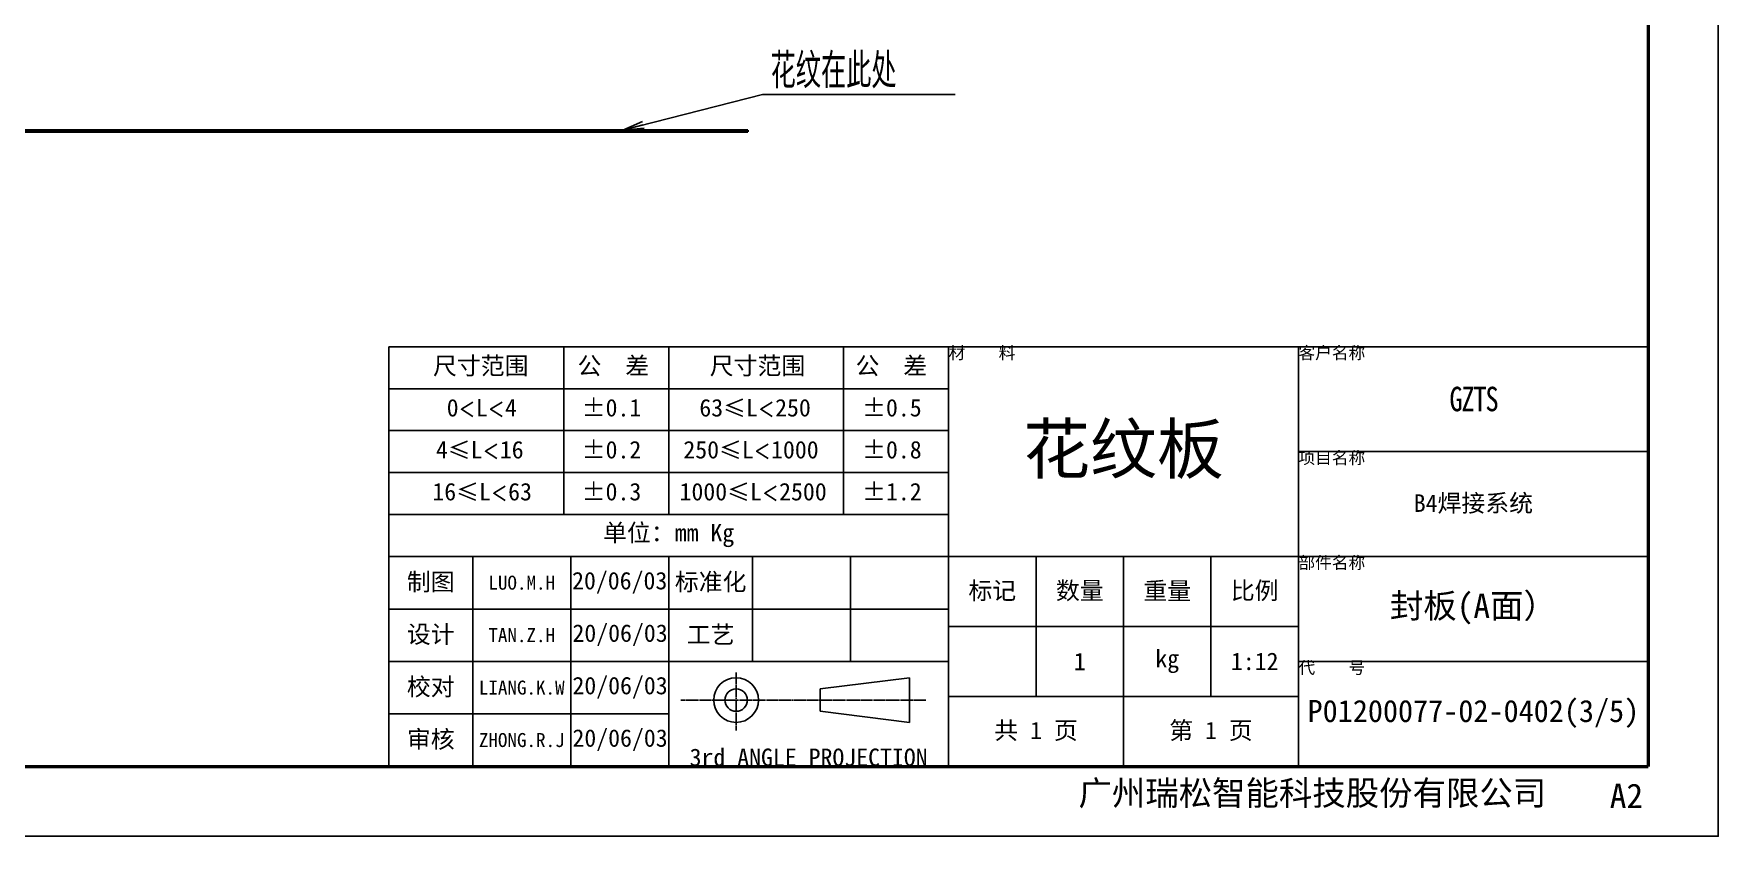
# Model space of a CAD drawing. Header units: millimetres. Extents: x -73083 to 81340, y -6859 to 6812.
# Drawn here: x 8540 to 11429, y -6850 to -5473 of the extents above; entities that cross this region are included whole.
import ezdxf

# ---------------------------------------------------------------- set-up
doc = ezdxf.new("R2010")
doc.units = ezdxf.units.MM
for name, pattern in [('AM_ISO02W050', [7.5, 6, -1.5]), ('CENTER-HOKUTO', [23, 20, -1, 1, -1]), ('DASHED', [15, 12, -3])]:
    doc.linetypes.add(name, pattern=pattern)
doc.layers.add('A3', color=7, linetype='Continuous', plot=False)
for name, color, linetype, lineweight in [('AM_HID', 1, 'AM_ISO02W050', 25), ('AM_VIS', 7, 'Continuous', 50), ('SOLID LINE', 7, 'Continuous', 30)]:
    doc.layers.add(name, color=color, linetype=linetype, lineweight=lineweight)
doc.layers.add('title_frame', color=7, linetype='Continuous')
doc.layers.add('word_dim', color=253, linetype='Continuous')
doc.styles.get("Standard").update_dxf_attribs({"font": 'romans.shx', "bigfont": 'bigfont.shx'})
doc.dimstyles.new('STANDARD1-12', dxfattribs={"dimscale": 12, "dimtxt": 3.5, "dimasz": 3, "dimexe": 1, "dimexo": 0, "dimgap": 1, "dimtad": 3, "dimdec": 1, "dimdsep": 46, "dimtxsty": 'Standard', "dimblk1": 'OPEN', "dimblk2": 'OPEN', "dimsah": 1, "dimcen": 0, "dimclrd": 256, "dimclre": 256, "dimclrt": 3, "dimadec": 0, "dimazin": 0, "dimtfac": 1, "dimtdec": 1, "dimtmove": 0, "dimatfit": 3, "dimldrblk": 'OPEN', "dimfxl": 0, "dimtolj": 1, "dimtzin": 0, "dimarcsym": 0})

# ---------------------------------------------------------------- blocks, each defined once
blk = doc.blocks.new('_Open')
at = {"color": 0, "lineweight": -2}
for p, q in [((-1, 0.167), (0, 0)), ((-1, -0.167), (0, 0)), ((0, 0), (-1, 0))]:
    blk.add_line(p, q, dxfattribs=at)

msp = doc.modelspace()

# ---------------------------------------------------------------- linework, layer by layer
at = {"layer": 'A3', "linetype": 'Continuous'}
msp.add_lwpolyline([(4300.85786, -1810.23226), (11428.85786, -1810.23226), (11428.85786, -6850.23226), (4300.85786, -6850.23226)], close=True, dxfattribs=at)
at = {"layer": 'AM_HID', "linetype": 'DASHED', "lineweight": 13, "ltscale": 0.075}
for p, q in [((8615.9707, -5641.61498), (8615.9707, -5638.61498)), ((8617.41845, -5638.61498), (8617.41845, -5641.61498)), ((8617.44531, -5638.61498), (8617.44531, -5641.61498)), ((8617.47241, -5638.61498), (8617.47241, -5641.61498)), ((8620.89086, -5638.61473), (8620.89086, -5641.61473)), ((8621.00293, -5638.61473), (8621.00293, -5641.61473)), ((8624.41845, -5638.61473), (8624.41845, -5641.61473)), ((8624.44531, -5638.61473), (8624.44531, -5641.61473)), ((8624.47241, -5638.61473), (8624.47241, -5641.61473)), ((8660.88183, -5638.61449), (8660.88208, -5641.61449)), ((8670.89086, -5638.61425), (8670.89086, -5641.61425)), ((8671.00293, -5638.61425), (8671.00293, -5641.61425)), ((9634.38208, -5638.60424), (9634.38208, -5641.60424)), ((9689.45312, -5638.60375), (9689.45312, -5641.60375))]:
    msp.add_line(p, q, dxfattribs=at)
at = {"layer": 'AM_VIS', "linetype": 'Continuous'}
for p in [(11308.85786, -1930.23226), (4600.85786, -6730.23226)]:
    msp.add_line(p, (11308.85786, -6730.23226), dxfattribs=at)
at = {"layer": 'AM_VIS', "lineweight": 35}
for p, q in [((7861.01281, -5638.62279), (8576.01269, -5638.61522)), ((7861.01281, -5641.62279), (8576.01269, -5641.61522)), ((8716.00927, -5638.61376), (8576.00927, -5638.61522)), ((8716.00927, -5641.61376), (8576.00927, -5641.61522)), ((8716.01269, -5638.61376), (9764.51269, -5638.60302)), ((8716.01269, -5641.61376), (9764.51269, -5641.60302))]:
    msp.add_line(p, q, dxfattribs=at)
at = {"layer": 'AM_VIS', "lineweight": 35, "ltscale": 0.075}
for p, q in [((8576.01269, -5638.61522), (8576.01269, -5641.61522)), ((8716.01269, -5638.61376), (8716.01269, -5641.61376)), ((9764.51269, -5641.60302), (9764.51269, -5638.60302))]:
    msp.add_line(p, q, dxfattribs=at)
at = {"layer": 'title_frame', "linetype": 'Continuous'}
for p, q in [((9148.85786, -6010.23226), (11308.85786, -6010.23226)), ((9148.85786, -6730.23226), (9148.85786, -6010.23226)), ((9448.85786, -6010.23226), (9448.85786, -6298.23226)), ((9628.85786, -6010.23226), (9628.85786, -6298.23226)), ((9928.85786, -6298.23226), (9928.85786, -6010.23226)), ((10108.85786, -6730.23226), (10108.85786, -6010.23226)), ((10708.85786, -6730.23226), (10708.85786, -6010.23226)), ((11308.85786, -6730.23226), (11308.85786, -6010.23226)), ((9148.85786, -6082.23226), (10108.85786, -6082.23226)), ((9148.85786, -6154.23226), (10108.85786, -6154.23226)), ((10708.85786, -6190.23226), (11308.85786, -6190.23226)), ((9148.85786, -6226.23226), (10108.85786, -6226.23226)), ((9148.85786, -6298.23226), (10108.85786, -6298.23226)), ((9148.85786, -6370.23226), (11308.85786, -6370.23226)), ((9292.85786, -6730.23226), (9292.85786, -6370.23226)), ((9460.85786, -6730.23226), (9460.85786, -6370.23226)), ((9460.85786, -6730.23226), (9460.85786, -6370.23226)), ((9460.85786, -6730.23226), (9460.85786, -6370.23226)), ((9628.85786, -6730.23226), (9628.85786, -6370.23226)), ((9772.85786, -6550.23226), (9772.85786, -6370.23226)), ((9940.85786, -6550.23226), (9940.85786, -6370.23226)), ((10258.85786, -6610.23226), (10258.85786, -6370.23226)), ((10408.85786, -6730.23226), (10408.85786, -6370.23226)), ((10558.85786, -6610.23226), (10558.85786, -6370.23226)), ((9148.85786, -6460.23226), (10108.85786, -6460.23226)), ((10108.85786, -6490.23226), (10708.85786, -6490.23226)), ((9148.85786, -6550.23226), (10108.85786, -6550.23226)), ((10708.85786, -6550.23226), (11308.85786, -6550.23226)), ((10108.85786, -6610.23226), (10708.85786, -6610.23226)), ((9148.85786, -6640.23226), (9628.85786, -6640.23226)), ((9148.85786, -6730.23226), (11308.85786, -6730.23226)), ((9148.85786, -6730.23226), (11308.85786, -6730.23226))]:
    msp.add_line(p, q, dxfattribs=at)
at = {"layer": 'title_frame', "color": 2, "linetype": 'CENTER-HOKUTO'}
for p, q in [((9744.47168, -6569.21123), (9744.47168, -6668.43683)), ((10069.73888, -6616.44323), (9649.64288, -6616.44323))]:
    msp.add_line(p, q, dxfattribs=at)
at = {"layer": 'title_frame', "color": 3, "linetype": 'Continuous'}
for p, q in [((9888.47168, -6597.24323), (10042.07168, -6578.04323)), ((10042.07168, -6578.04323), (10042.07168, -6654.84323)), ((9888.47168, -6635.64323), (9888.47168, -6597.24323)), ((10042.07168, -6654.84323), (9888.47168, -6635.64323))]:
    msp.add_line(p, q, dxfattribs=at)
for radius in [38.4, 19.2]:
    msp.add_arc((9744.47168, -6616.44323), radius, 0, 359.98938268, dxfattribs=at)
at = {"layer": 'word_dim', "linetype": 'Continuous', "ltscale": 2}
msp.add_line((9789.58887, -5577.27624), (10120.2867, -5577.27624), dxfattribs=at)

# ---------------------------------------------------------------- texts
at = {"layer": 'SOLID LINE', "ltscale": 0.5}
for s, insert, char_height, width, attachment_point in [('\\pt180;{\\Fisocp,gbcbig|c134;\\C3;花纹在此处}', (9803.63105, -5506.74436), 60, 1087.2364521, 1), ('{\\fSimHei|b0|i0|c134|p2;\\C3;材    料}', (10108.85786, -6010.23226), 21, 600, 1), ('\\pt126;{\\fSimHei|b0|i0|c134|p2;\\C3;客户名称}', (10708.85786, -6010.23226), 21, 600, 1), ('\\pt180;{\\fSimHei|b0|i0|c134|p2;\\C3;尺寸范围}', (9224.69741, -6027.88501), 30, 543.6182261, 1), ('\\pt180;{\\fSimHei|b0|i0|c134|p2;\\C3;公  差}', (9472.5423, -6027.88501), 30, 543.6182261, 1), ('\\pt180;{\\fSimHei|b0|i0|c134|p2;\\C3;尺寸范围}', (9699.26684, -6027.88501), 30, 543.6182261, 1), ('\\pt180;{\\fSimHei|b0|i0|c134|p2;\\C3;公  差}', (9949.33059, -6027.88501), 30, 543.6182261, 1), ('{\\fSimHei|b0|i0|c134|p2;\\W0.8;\\T0.9;\\C3;GZTS}', (11008.85786, -6100.23226), 42, 600, 5), ('\\pt180;{\\fSimHei|b0|i0|c134|p2;\\C3;0\\Fromans,bigfont|c134;\\H0.9583x;<\\fSimHei|b0|i0|c134|p2;\\H1.044x;L\\Fromans,bigfont|c134;\\H0.9583x;<\\fSimHei|b0|i0|c134|p2;\\H1.044x;4}', (9248.22424, -6099.88501), 30, 543.6182261, 1), ('\\pt180;{\\fSimHei|b0|i0|c134|p2;\\C3;%%P0.1}', (9479.84595, -6099.88501), 30, 543.6182261, 1), ('\\pt180;{\\fSimHei|b0|i0|c134|p2;\\C3;63\\H0.9583x;≤\\H1.044x;L\\Fromans,bigfont|c134;\\H0.9579x;<\\fSimHei|b0|i0|c134|p2;\\H1.044x;250}', (9681.46203, -6099.88501), 30, 543.6182261, 1), ('\\pt180;{\\fSimHei|b0|i0|c134|p2;\\C3;%%P0.5}', (9960.68986, -6099.88501), 30, 543.6182261, 1), ('\\pt504;{\\fSimHei|b0|i0|c134|p2;\\C3;花纹板}', (10408.85786, -6190.23226), 84, 600, 5), ('\\pt180;{\\fSimHei|b0|i0|c134|p2;\\C3;4\\H0.9583x;≤\\H1.043x;L\\Fromans,bigfont|c134;\\H0.9588x;<\\fSimHei|b0|i0|c134|p2;\\H1.043x;16}', (9229.81604, -6171.88501), 30, 543.6182261, 1), ('\\pt180;{\\fSimHei|b0|i0|c134|p2;\\C3;%%P0.2}', (9479.84595, -6171.88501), 30, 543.6182261, 1), ('\\pt180;{\\fSimHei|b0|i0|c134|p2;\\C3;250\\H0.9583x;≤\\H1.044x;L\\Fromans,bigfont|c134;\\H0.9579x;<\\fSimHei|b0|i0|c134|p2;\\H1.044x;1000}', (9654.07035, -6171.88501), 30, 543.6182261, 1), ('\\pt180;{\\fSimHei|b0|i0|c134|p2;\\C3;%%P0.8}', (9960.68986, -6171.88501), 30, 543.6182261, 1), ('\\pt126;{\\fSimHei|b0|i0|c134|p2;\\C3;项目名称}', (10708.85786, -6190.23226), 21, 600, 1), ('\\pt180;{\\fSimHei|b0|i0|c134|p2;\\C3;16\\H0.9583x;≤\\H1.044x;L\\Fromans,bigfont|c134;\\H0.9579x;<\\fSimHei|b0|i0|c134|p2;\\H1.044x;63}', (9223.63546, -6243.88501), 30, 543.6182261, 1), ('\\pt180;{\\fSimHei|b0|i0|c134|p2;\\C3;%%P0.3}', (9479.84595, -6243.88501), 30, 543.6182261, 1), ('\\pt180;{\\fSimHei|b0|i0|c134|p2;\\C3;%%P1.2}', (9960.68986, -6243.88501), 30, 543.6182261, 1), ('{\\fSimHei|b0|i0|c134|p2;\\C3;B4焊接系统}', (11008.85786, -6280.23226), 30, 600, 5), ('\\pt180;{\\fSimHei|b0|i0|c134|p2;\\C3;单位：mm Kg}', (9628.85786, -6334.23226), 30, 960, 5), ('\\pt126;{\\fSimHei|b0|i0|c134|p2;\\C3;部件名称}', (10708.85786, -6370.23226), 21, 600, 1), ('\\pt180;{\\fSimHei|b0|i0|c134|p2;\\C3;制图}', (9220.85786, -6415.23226), 30, 144, 5), ('\\pt288;{\\fSimHei|b0|i0|c134|p2;\\H0.8x;\\C3;LUO.M.H}', (9376.85786, -6415.23226), 30, 168, 5), ('\\pt60;{\\fSimHei|b0|i0|c134|p2;\\C3;20/06/03}', (9544.85786, -6415.23226), 30, 168, 5), ('\\pt180;{\\fSimHei|b0|i0|c134|p2;\\C3;标准化}', (9700.85786, -6415.23226), 30, 144, 5), ('\\pt180;{\\fSimHei|b0|i0|c134|p2;\\C3;标记}', (10183.85786, -6430.23226), 30, 150, 5), ('\\pt180;{\\fSimHei|b0|i0|c134|p2;\\C3;数量}', (10333.85786, -6430.23226), 30, 150, 5), ('\\pt180;{\\fSimHei|b0|i0|c134|p2;\\C3;重量}', (10483.85786, -6430.23226), 30, 150, 5), ('\\pt180;{\\fSimHei|b0|i0|c134|p2;\\C3;比例}', (10633.85786, -6430.23226), 30, 150, 5), ('{\\fSimHei|b0|i0|c134|p2;\\C3;封板(A面）}', (11008.85786, -6460.23226), 42, 600, 5), ('\\pt180;{\\fSimHei|b0|i0|c134|p2;\\C3;设计}', (9220.85786, -6505.23226), 30, 144, 5), ('\\pt288;{\\fSimHei|b0|i0|c134|p2;\\H0.8x;\\C3;TAN.Z.H}', (9376.85786, -6505.23226), 30, 168, 5), ('\\pt60;{\\fSimHei|b0|i0|c134|p2;\\C3;20/06/03}', (9545.46549, -6505.23226), 30, 166.784743, 5), ('\\pt180;{\\fSimHei|b0|i0|c134|p2;\\C3;工艺}', (9700.85786, -6505.23226), 30, 144, 5), ('\\pt180;{\\fSimHei|b0|i0|c134|p2;\\C3;kg}', (10483.85786, -6550.23226), 30, 150, 5), ('\\pt180;{\\fSimHei|b0|i0|c134|p2;\\C3;1}', (10333.85786, -6550.23226), 30, 150, 5), ('\\pt180;{\\fSimHei|b0|i0|c134|p2;\\C3;1:12}', (10633.85786, -6550.23226), 30, 150, 5), ('\\pt126;{\\fSimHei|b0|i0|c134|p2;\\C3;代    号}', (10708.85786, -6550.23226), 21, 600, 1), ('\\pt180;{\\fSimHei|b0|i0|c134|p2;\\C3;校对}', (9220.85786, -6595.23226), 30, 144, 5), ('\\pt288;{\\fSimHei|b0|i0|c134|p2;\\H0.8x;\\C3;LIANG.K.W}', (9376.85786, -6595.23226), 30, 168, 5), ('\\pt60;{\\fSimHei|b0|i0|c134|p2;\\C3;20/06/03}', (9545.46549, -6595.23226), 30, 166.784743, 5), ('{\\fSimHei|b0|i0|c134|p2;\\C3;P01200077-02-0402(3/5)}', (11008.85786, -6640.23226), 38, 600, 5), ('\\pt180;{\\fSimHei|b0|i0|c134|p2;\\C3;审核}', (9220.85786, -6685.23226), 30, 144, 5), ('\\pt288;{\\fSimHei|b0|i0|c134|p2;\\H0.8x;\\C3;ZHONG.R.J}', (9376.85786, -6685.23226), 30, 168, 5), ('\\pt60;{\\fSimHei|b0|i0|c134|p2;\\C3;20/06/03}', (9545.46549, -6685.23226), 30, 166.784743, 5), ('\\pt180;{\\fSimHei|b0|i0|c134|p2;\\C3;共 1 页}', (10258.85786, -6670.23226), 30, 300, 5), ('\\pt180;{\\fSimHei|b0|i0|c134|p2;\\C3;第 1 页}', (10558.85786, -6670.23226), 30, 300, 5), ('{\\fSimHei|b0|i0|c134|p2;\\C3;3rd ANGLE PROJECTION}', (9868.85786, -6730.23226), 30, 480, 8), ('\\pt180;{\\fSimHei|b0|i0|c134|p2;\\C3;广州瑞松智能科技股份有限公司}', (10331.60619, -6754.90174), 42, 942.7416977, 1), ('\\pt252;{\\fSimHei|b0|i0|c134|p2;\\C3;A2}', (11242.7243, -6759.72749), 42, 942.7416977, 1)]:
    msp.add_mtext(s, dxfattribs=dict(at, insert=insert, char_height=char_height, width=width, attachment_point=attachment_point))
at = {"layer": 'SOLID LINE', "ltscale": 0.5, "insert": (9647.48598, -6243.88501), "char_height": 30, "width": 543.6182261, "attachment_point": 1, "line_spacing_factor": 0.72}
msp.add_mtext('\\pt180;{\\fSimHei|b0|i0|c134|p2;\\C3;1000\\H0.9583x;≤\\H1.044x;L\\Fromans,bigfont|c134;\\H0.9579x;<\\fSimHei|b0|i0|c134|p2;\\H1.044x;2500}', dxfattribs=at)

# ---------------------------------------------------------------- leaders
at = {"layer": 'word_dim', "linetype": 'Continuous', "ltscale": 2}
msp.add_leader([(9550.35683, -5638.60521), (9789.58887, -5577.27624)], dimstyle='STANDARD1-12', override={"dimgap": 1, "dimtad": 1}, dxfattribs=at)

doc.saveas('drawing.dxf')
